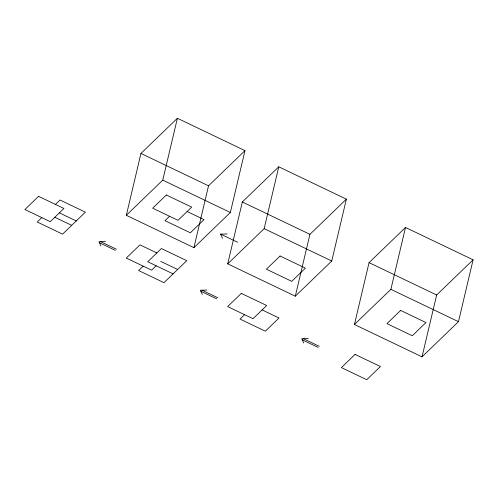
<?xml version="1.0" encoding="UTF-8"?>
<svg xmlns="http://www.w3.org/2000/svg" width="498" height="498" viewBox="0 0 498 498"><rect width="100%" height="100%" fill="white"/><g stroke="black" fill="none" stroke-linecap="round" stroke-linejoin="round"><path stroke-width="0.75" d="M126.324 215.31L140.946 153.452L177.394 118.275L244.985 150.626L230.362 212.484L193.915 247.662L126.324 215.31L162.771 180.127L177.394 118.275M193.915 247.662L208.538 185.81L244.985 150.626M227.711 263.84L242.333 201.983L278.78 166.805L346.371 199.156L331.749 261.008L295.302 296.192L227.711 263.84L264.158 228.657L278.78 166.805M295.302 296.192L309.924 234.34L346.371 199.156M354.439 324.503L369.062 262.645L405.509 227.462L473.1 259.819L458.477 321.671L422.03 356.854L354.439 324.503L390.886 289.319L405.509 227.462M422.03 356.854L436.653 294.997L473.1 259.819M41.795 217.607L37.244 222.008L62.586 234.141L85.37 212.148L60.021 200.015L55.465 204.417M169.563 216.269L165.006 220.67L190.354 232.803L204.024 219.606L187.124 211.519M143.181 266.137L138.625 270.539L163.973 282.671L186.75 260.678L161.408 248.546L147.738 261.743L173.086 273.875M156.185 265.783L151.629 270.184L126.287 258.051L139.95 244.854L156.851 252.947M244.568 314.668L240.011 319.062L265.359 331.195L279.023 318.004L262.129 309.918M222.538 238.337L220.589 234.116L227.088 233.942M105.495 241.518L98.99 241.698L100.938 245.919M206.875 290.048L200.377 290.228L202.325 294.449M308.262 338.578L301.763 338.752L303.705 342.979M140.946 153.452L208.538 185.81M242.333 201.983L309.924 234.34M369.062 262.645L436.653 294.997M162.771 180.127L230.362 212.484M264.158 228.657L331.749 261.008M390.886 289.319L458.477 321.671M220.589 234.116L237.484 242.202M59.355 212.858L76.256 220.944M160.742 261.388L177.637 269.474M54.805 217.259L71.7 225.345M100.615 241.655L116.457 249.237M202.001 290.185L217.844 297.767M303.388 338.708L319.23 346.291M99.476 242.75L115.318 250.332M200.862 291.28L216.705 298.862M302.249 339.81L318.091 347.392M38.57 196.33L24.9 209.521L50.248 221.654L63.912 208.463L38.57 196.33M166.332 194.992L152.668 208.183L178.016 220.315L191.68 207.124L166.332 194.992M241.337 293.384L227.667 306.581L253.015 318.714L266.685 305.517L241.337 293.384M280.063 256.003L266.393 269.2L291.741 281.333L305.405 268.136L280.063 256.003M355.062 354.402L341.398 367.592L366.74 379.725L380.41 366.534L355.062 354.402M400.622 310.422L386.952 323.619L412.3 335.752L425.964 322.555L400.622 310.422"/></g></svg>
